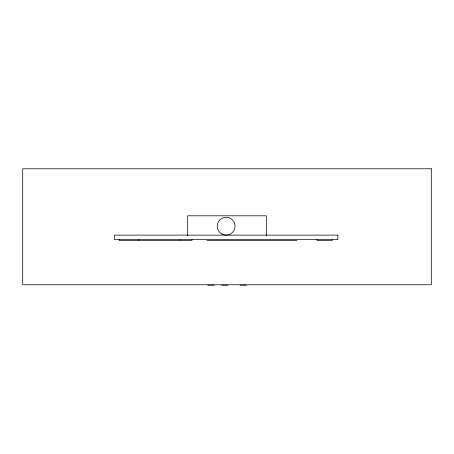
<?xml version="1.0" encoding="UTF-8"?>
<svg xmlns="http://www.w3.org/2000/svg" width="454" height="454" viewBox="0 0 454 454"><rect width="100%" height="100%" fill="white"/><g stroke="black" fill="none" stroke-linecap="round" stroke-linejoin="round"><path stroke-width="0.68" d="M206.825 240.45L296.859 240.45M207.83 285.214L214.328 285.214M221.524 285.214L228.022 285.214M239.984 285.214L246.477 285.214M332.271 239.581L332.271 240.45L316.96 240.45L316.96 239.581M266.316 235.62L266.316 215.809L187.684 215.809L187.684 235.62M191.991 239.581L191.991 240.45L119.186 240.45L119.186 239.581M179.341 239.581L179.341 240.45M138.396 239.581L138.396 240.45M431.3 168.786L22.7 168.786L22.7 284.766L431.3 284.766L431.3 168.786M337.884 235.121L114.402 235.121L114.402 239.581L337.884 239.581L337.884 235.121M221.683 233.923A8.921 8.921 0 0 0 235.064 226.2A8.921 8.921 0 0 0 221.683 218.476A8.921 8.921 0 0 0 221.683 233.923"/></g></svg>
